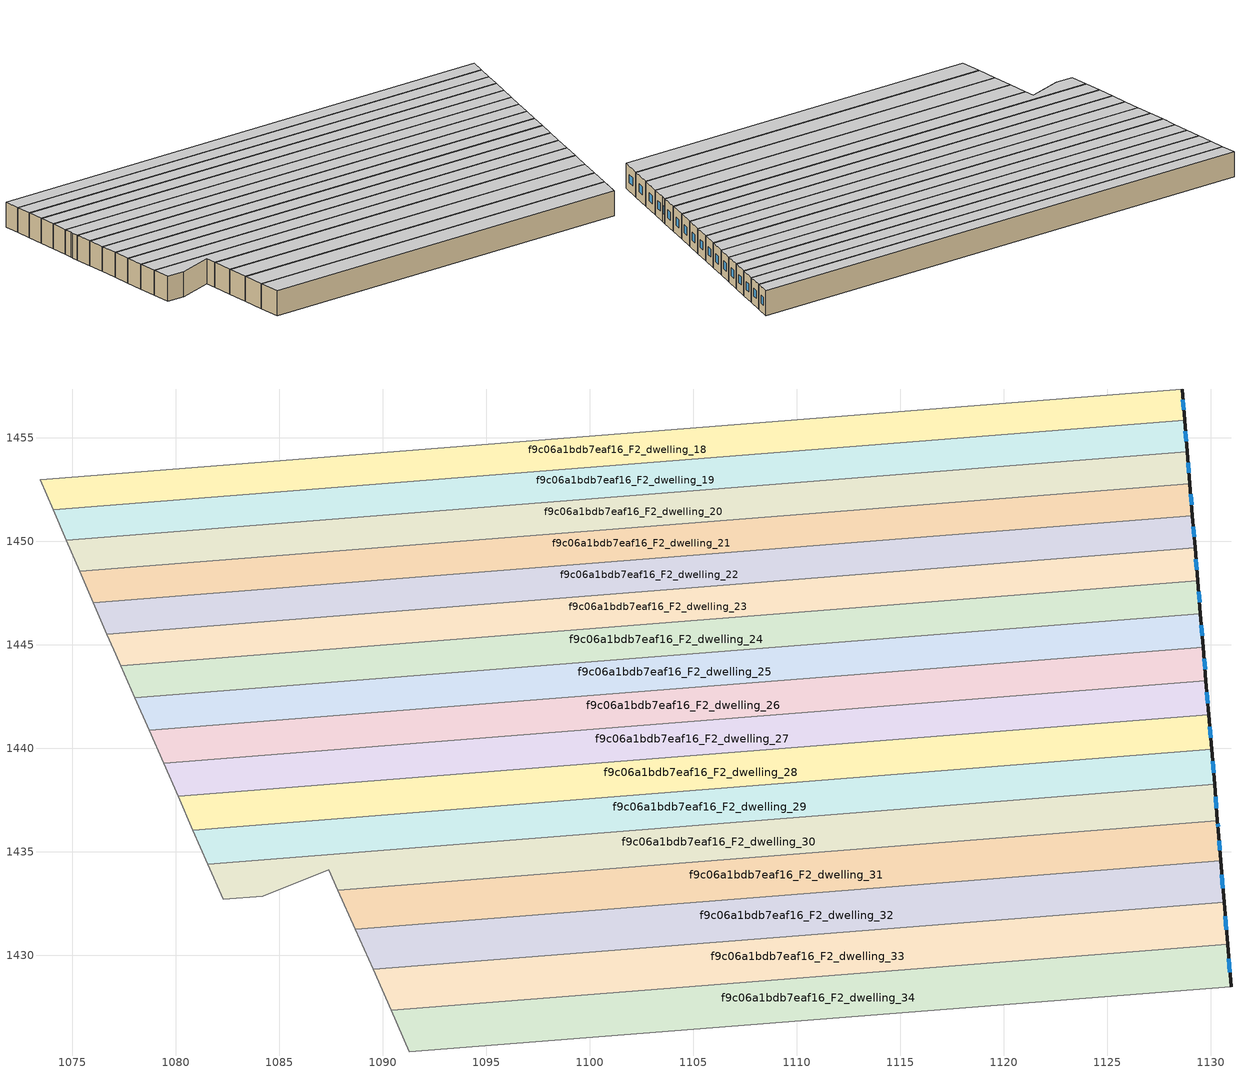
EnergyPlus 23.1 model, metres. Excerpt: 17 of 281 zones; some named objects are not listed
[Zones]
f9c06a1bdb7eaf16_F2_dwelling_18
 floor to f9c06a1bdb7eaf16_F1_dwelling_18 (EU_floor_Construction): 1128.61,1457.33 1128.73,1455.83 1074.08,1451.51 1073.44,1452.97 z6
 wall outside (EU_wall_Construction): 1128.73,1455.83 1128.61,1457.33 z6:9
 wall to f9c06a1bdb7eaf16_F2_dwelling_19 (EU_wall_Construction): 1074.08,1451.51 1128.73,1455.83 z6:9
 wall adiabatic (EU_wall_Construction): 1073.44,1452.97 1074.08,1451.51 z6:9
 wall to f9c06a1bdb7eaf16_F2_dwelling_17 (EU_wall_Construction): 1128.61,1457.33 1073.44,1452.97 z6:9
 window (EU_Window_Construction): 1128.69,1456.34 1128.65,1456.82 z7.02:7.98
 ceiling to f9c06a1bdb7eaf16_F3_dwelling_18 (EU_floor_Construction): 1128.73,1455.83 1128.61,1457.33 1073.44,1452.97 1074.08,1451.51 z9
f9c06a1bdb7eaf16_F2_dwelling_19
 floor to f9c06a1bdb7eaf16_F1_dwelling_19 (EU_floor_Construction): 1128.73,1455.83 1128.86,1454.31 1074.72,1450.03 1074.08,1451.51 z6
 wall outside (EU_wall_Construction): 1128.86,1454.31 1128.73,1455.83 z6:9
 wall to f9c06a1bdb7eaf16_F2_dwelling_20 (EU_wall_Construction): 1074.72,1450.03 1128.86,1454.31 z6:9
 wall adiabatic (EU_wall_Construction): 1074.08,1451.51 1074.72,1450.03 z6:9
 window (EU_Window_Construction): 1128.81,1454.83 1128.77,1455.32 z7.02:7.98
 ceiling to f9c06a1bdb7eaf16_F3_dwelling_19 (EU_floor_Construction): 1128.86,1454.31 1128.73,1455.83 1074.08,1451.51 1074.72,1450.03 z9
f9c06a1bdb7eaf16_F2_dwelling_20
 floor to f9c06a1bdb7eaf16_F1_dwelling_20 (EU_floor_Construction): 1128.86,1454.31 1128.98,1452.78 1075.36,1448.54 1074.72,1450.03 z6
 wall outside (EU_wall_Construction): 1128.98,1452.78 1128.86,1454.31 z6:9
 wall to f9c06a1bdb7eaf16_F2_dwelling_21 (EU_wall_Construction): 1075.36,1448.54 1128.98,1452.78 z6:9
 wall adiabatic (EU_wall_Construction): 1074.72,1450.03 1075.36,1448.54 z6:9
 window (EU_Window_Construction): 1128.94,1453.3 1128.9,1453.79 z7.02:7.98
 ceiling to f9c06a1bdb7eaf16_F3_dwelling_20 (EU_floor_Construction): 1128.98,1452.78 1128.86,1454.31 1074.72,1450.03 1075.36,1448.54 z9
f9c06a1bdb7eaf16_F2_dwelling_21
 floor to f9c06a1bdb7eaf16_F1_dwelling_21 (EU_floor_Construction): 1128.98,1452.78 1129.11,1451.23 1076.02,1447.04 1075.36,1448.54 z6
 wall outside (EU_wall_Construction): 1129.11,1451.23 1128.98,1452.78 z6:9
 wall to f9c06a1bdb7eaf16_F2_dwelling_22 (EU_wall_Construction): 1076.02,1447.04 1129.11,1451.23 z6:9
 wall adiabatic (EU_wall_Construction): 1075.36,1448.54 1076.02,1447.04 z6:9
 window (EU_Window_Construction): 1129.07,1451.76 1129.03,1452.25 z7.02:7.98
 ceiling to f9c06a1bdb7eaf16_F3_dwelling_21 (EU_floor_Construction): 1129.11,1451.23 1128.98,1452.78 1075.36,1448.54 1076.02,1447.04 z9
f9c06a1bdb7eaf16_F2_dwelling_22
 floor to f9c06a1bdb7eaf16_F1_dwelling_22 (EU_floor_Construction): 1129.11,1451.23 1129.24,1449.67 1076.68,1445.51 1076.02,1447.04 z6
 wall outside (EU_wall_Construction): 1129.24,1449.67 1129.11,1451.23 z6:9
 wall to f9c06a1bdb7eaf16_F2_dwelling_23 (EU_wall_Construction): 1076.68,1445.51 1129.24,1449.67 z6:9
 wall adiabatic (EU_wall_Construction): 1076.02,1447.04 1076.68,1445.51 z6:9
 window (EU_Window_Construction): 1129.19,1450.2 1129.15,1450.7 z7.02:7.98
 ceiling to f9c06a1bdb7eaf16_F3_dwelling_22 (EU_floor_Construction): 1129.24,1449.67 1129.11,1451.23 1076.02,1447.04 1076.68,1445.51 z9
f9c06a1bdb7eaf16_F2_dwelling_23
 floor to f9c06a1bdb7eaf16_F1_dwelling_23 (EU_floor_Construction): 1129.24,1449.67 1129.37,1448.09 1077.34,1443.98 1077.1,1444.54 1077.01,1444.75 1076.68,1445.51 z6
 wall outside (EU_wall_Construction): 1129.37,1448.09 1129.24,1449.67 z6:9
 wall to f9c06a1bdb7eaf16_F2_dwelling_24 (EU_wall_Construction): 1077.34,1443.98 1129.37,1448.09 z6:9
 wall adiabatic (EU_wall_Construction): 1076.68,1445.51 1077.01,1444.75 1077.1,1444.54 1077.34,1443.98 z6:9
 window (EU_Window_Construction): 1129.32,1448.63 1129.28,1449.13 z7.02:7.98
 ceiling to f9c06a1bdb7eaf16_F3_dwelling_23 (EU_floor_Construction): 1129.37,1448.09 1129.24,1449.67 1076.68,1445.51 1077.01,1444.75 1077.1,1444.54 1077.34,1443.98 z9
f9c06a1bdb7eaf16_F2_dwelling_24
 floor to f9c06a1bdb7eaf16_F1_dwelling_24 (EU_floor_Construction): 1129.37,1448.09 1129.5,1446.5 1078.03,1442.42 1077.34,1443.98 z6
 wall outside (EU_wall_Construction): 1129.5,1446.5 1129.37,1448.09 z6:9
 wall to f9c06a1bdb7eaf16_F2_dwelling_25 (EU_wall_Construction): 1078.03,1442.42 1129.5,1446.5 z6:9
 wall adiabatic (EU_wall_Construction): 1077.34,1443.98 1078.03,1442.42 z6:9
 window (EU_Window_Construction): 1129.45,1447.04 1129.41,1447.55 z7.02:7.98
 ceiling to f9c06a1bdb7eaf16_F3_dwelling_24 (EU_floor_Construction): 1129.5,1446.5 1129.37,1448.09 1077.34,1443.98 1078.03,1442.42 z9
f9c06a1bdb7eaf16_F2_dwelling_25
 floor to f9c06a1bdb7eaf16_F1_dwelling_25 (EU_floor_Construction): 1129.5,1446.5 1129.63,1444.88 1078.71,1440.86 1078.03,1442.42 z6
 wall outside (EU_wall_Construction): 1129.63,1444.88 1129.5,1446.5 z6:9
 wall to f9c06a1bdb7eaf16_F2_dwelling_26 (EU_wall_Construction): 1078.71,1440.86 1129.63,1444.88 z6:9
 wall adiabatic (EU_wall_Construction): 1078.03,1442.42 1078.71,1440.86 z6:9
 window (EU_Window_Construction): 1129.59,1445.43 1129.54,1445.95 z7.02:7.98
 ceiling to f9c06a1bdb7eaf16_F3_dwelling_25 (EU_floor_Construction): 1129.63,1444.88 1129.5,1446.5 1078.03,1442.42 1078.71,1440.86 z9
f9c06a1bdb7eaf16_F2_dwelling_26
 floor to f9c06a1bdb7eaf16_F1_dwelling_26 (EU_floor_Construction): 1129.63,1444.88 1129.77,1443.25 1079.41,1439.27 1078.71,1440.86 z6
 wall outside (EU_wall_Construction): 1129.77,1443.25 1129.63,1444.88 z6:9
 wall to f9c06a1bdb7eaf16_F2_dwelling_27 (EU_wall_Construction): 1079.41,1439.27 1129.77,1443.25 z6:9
 wall adiabatic (EU_wall_Construction): 1078.71,1440.86 1079.41,1439.27 z6:9
 window (EU_Window_Construction): 1129.72,1443.81 1129.68,1444.33 z7.02:7.98
 ceiling to f9c06a1bdb7eaf16_F3_dwelling_26 (EU_floor_Construction): 1129.77,1443.25 1129.63,1444.88 1078.71,1440.86 1079.41,1439.27 z9
f9c06a1bdb7eaf16_F2_dwelling_27
 floor to f9c06a1bdb7eaf16_F1_dwelling_27 (EU_floor_Construction): 1129.77,1443.25 1129.9,1441.6 1080.11,1437.67 1079.41,1439.27 z6
 wall outside (EU_wall_Construction): 1129.9,1441.6 1129.77,1443.25 z6:9
 wall to f9c06a1bdb7eaf16_F2_dwelling_28 (EU_wall_Construction): 1080.11,1437.67 1129.9,1441.6 z6:9
 wall adiabatic (EU_wall_Construction): 1079.41,1439.27 1080.11,1437.67 z6:9
 window (EU_Window_Construction): 1129.85,1442.17 1129.81,1442.69 z7.02:7.98
 ceiling to f9c06a1bdb7eaf16_F3_dwelling_27 (EU_floor_Construction): 1129.9,1441.6 1129.77,1443.25 1079.41,1439.27 1080.11,1437.67 z9
f9c06a1bdb7eaf16_F2_dwelling_28
 floor to f9c06a1bdb7eaf16_F1_dwelling_28 (EU_floor_Construction): 1129.9,1441.6 1130.04,1439.94 1080.83,1436.04 1080.11,1437.67 z6
 wall outside (EU_wall_Construction): 1130.04,1439.94 1129.9,1441.6 z6:9
 wall to f9c06a1bdb7eaf16_F2_dwelling_29 (EU_wall_Construction): 1080.83,1436.04 1130.04,1439.94 z6:9
 wall adiabatic (EU_wall_Construction): 1080.11,1437.67 1080.83,1436.04 z6:9
 window (EU_Window_Construction): 1129.99,1440.5 1129.95,1441.04 z7.02:7.98
 ceiling to f9c06a1bdb7eaf16_F3_dwelling_28 (EU_floor_Construction): 1130.04,1439.94 1129.9,1441.6 1080.11,1437.67 1080.83,1436.04 z9
f9c06a1bdb7eaf16_F2_dwelling_29
 floor to f9c06a1bdb7eaf16_F1_dwelling_29 (EU_floor_Construction): 1130.04,1439.94 1130.18,1438.25 1081.55,1434.4 1080.83,1436.04 z6
 wall outside (EU_wall_Construction): 1130.18,1438.25 1130.04,1439.94 z6:9
 wall to f9c06a1bdb7eaf16_F2_dwelling_30 (EU_wall_Construction): 1081.55,1434.4 1130.18,1438.25 z6:9
 wall adiabatic (EU_wall_Construction): 1080.83,1436.04 1081.55,1434.4 z6:9
 window (EU_Window_Construction): 1130.13,1438.82 1130.09,1439.36 z7.02:7.98
 ceiling to f9c06a1bdb7eaf16_F3_dwelling_29 (EU_floor_Construction): 1130.18,1438.25 1130.04,1439.94 1080.83,1436.04 1081.55,1434.4 z9
f9c06a1bdb7eaf16_F2_dwelling_30
 floor to f9c06a1bdb7eaf16_F1_dwelling_30 (EU_floor_Construction): 1130.18,1438.25 1130.32,1436.5 1087.83,1433.14 1087.4,1434.13 1084.2,1432.86 1082.29,1432.7 1081.55,1434.4 z6
 wall outside (EU_wall_Construction): 1130.32,1436.5 1130.18,1438.25 z6:9
 wall adiabatic (EU_wall_Construction): 1081.55,1434.4 1082.29,1432.7 1084.2,1432.86 1087.4,1434.13 1087.83,1433.14 z6:9
 wall to f9c06a1bdb7eaf16_F2_dwelling_31 (EU_wall_Construction): 1087.83,1433.14 1130.32,1436.5 z6:9
 window (EU_Window_Construction): 1130.27,1437.1 1130.23,1437.65 z7.02:7.98
 ceiling to f9c06a1bdb7eaf16_F3_dwelling_30 (EU_floor_Construction): 1130.32,1436.5 1130.18,1438.25 1081.55,1434.4 1082.29,1432.7 1084.2,1432.86 1087.4,1434.13 1087.83,1433.14 z9
f9c06a1bdb7eaf16_F2_dwelling_31
 floor to f9c06a1bdb7eaf16_F1_dwelling_31 (EU_floor_Construction): 1130.32,1436.5 1130.36,1436.03 1130.48,1434.55 1088.67,1431.25 1087.83,1433.14 z6
 wall outside (EU_wall_Construction): 1130.48,1434.55 1130.36,1436.03 1130.32,1436.5 z6:9
 wall to f9c06a1bdb7eaf16_F2_dwelling_32 (EU_wall_Construction): 1088.67,1431.25 1130.48,1434.55 z6:9
 wall adiabatic (EU_wall_Construction): 1087.83,1433.14 1088.67,1431.25 z6:9
 window (EU_Window_Construction): 1130.44,1435.06 1130.4,1435.53 / 1130.35,1436.19 1130.33,1436.34 z7.02:7.98
 ceiling to f9c06a1bdb7eaf16_F3_dwelling_31 (EU_floor_Construction): 1130.48,1434.55 1130.36,1436.03 1130.32,1436.5 1087.83,1433.14 1088.67,1431.25 z9
f9c06a1bdb7eaf16_F2_dwelling_32
 floor to f9c06a1bdb7eaf16_F1_dwelling_32 (EU_floor_Construction): 1130.48,1434.55 1130.64,1432.56 1089.53,1429.31 1088.67,1431.25 z6
 wall outside (EU_wall_Construction): 1130.64,1432.56 1130.48,1434.55 z6:9
 wall to f9c06a1bdb7eaf16_F2_dwelling_33 (EU_wall_Construction): 1089.53,1429.31 1130.64,1432.56 z6:9
 wall adiabatic (EU_wall_Construction): 1088.67,1431.25 1089.53,1429.31 z6:9
 window (EU_Window_Construction): 1130.59,1433.24 1130.53,1433.88 z7.02:7.98
 ceiling to f9c06a1bdb7eaf16_F3_dwelling_32 (EU_floor_Construction): 1130.64,1432.56 1130.48,1434.55 1088.67,1431.25 1089.53,1429.31 z9
f9c06a1bdb7eaf16_F2_dwelling_33
 floor to f9c06a1bdb7eaf16_F1_dwelling_33 (EU_floor_Construction): 1130.64,1432.56 1130.81,1430.54 1090.4,1427.34 1089.53,1429.31 z6
 wall outside (EU_wall_Construction): 1130.81,1430.54 1130.64,1432.56 z6:9
 wall to f9c06a1bdb7eaf16_F2_dwelling_34 (EU_wall_Construction): 1090.4,1427.34 1130.81,1430.54 z6:9
 wall adiabatic (EU_wall_Construction): 1089.53,1429.31 1090.4,1427.34 z6:9
 window (EU_Window_Construction): 1130.75,1431.23 1130.7,1431.87 z7.02:7.98
 ceiling to f9c06a1bdb7eaf16_F3_dwelling_33 (EU_floor_Construction): 1130.81,1430.54 1130.64,1432.56 1089.53,1429.31 1090.4,1427.34 z9
f9c06a1bdb7eaf16_F2_dwelling_34
 floor to f9c06a1bdb7eaf16_F1_dwelling_34 (EU_floor_Construction): 1130.81,1430.54 1130.97,1428.47 1091.29,1425.34 1090.4,1427.34 z6
 wall outside (EU_wall_Construction): 1130.97,1428.47 1130.81,1430.54 z6:9
 wall to f9c06a1bdb7eaf16_F2_dwelling_35 (EU_wall_Construction): 1091.29,1425.34 1130.97,1428.47 z6:9
 wall adiabatic (EU_wall_Construction): 1090.4,1427.34 1091.29,1425.34 z6:9
 window (EU_Window_Construction): 1130.92,1429.18 1130.86,1429.84 z7.02:7.98
 ceiling to f9c06a1bdb7eaf16_F3_dwelling_34 (EU_floor_Construction): 1130.97,1428.47 1130.81,1430.54 1090.4,1427.34 1091.29,1425.34 z9
[Building]
EU S2 Campaign: North Axis=0; Terrain=City; Solar Distribution=FullExterior
[Site:Location]
Vienna: Latitude=48; Longitude=16.5; Time Zone=1; Elevation=183
[SizingPeriod:WeatherFileDays]
AnnualSizingPeriod: Begin Month=1; Begin Day of Month=1; End Month=12; End Day of Month=31; Day of Week for Start Day=Monday; Use Weather File Daylight Saving Period=No; Use Weather File Rain and Snow Indicators=No
[MATERIAL]
EU_InternalMass_Material: Roughness=MediumRough; Thickness=0.1; Conductivity=1; Density=1800; Specific Heat=900; Thermal Absorptance=0.9; Solar Absorptance=0.7; Visible Absorptance=0.7
[MATERIAL:NOMASS] Roughness=MediumRough; Thermal Absorptance=0.9; Solar Absorptance=0.7; Visible Absorptance=0.7
Name | Thermal Resistance
EU_wall_NoMass | 0.942466
EU_floor_NoMass | 0.66527
[WINDOWMATERIAL:SIMPLEGLAZINGSYSTEM]
EU_Window_SimpleGlazing: UFactor=2.03367; Solar Heat Gain Coefficient=0.65; Visible Transmittance=0.65
[CONSTRUCTION]
EU_wall_Construction: EU_wall_NoMass
EU_floor_Construction: EU_floor_NoMass
EU_Window_Construction: EU_Window_SimpleGlazing
EU_InternalMass_Construction: EU_InternalMass_Material
[ZONE] Type=1; Multiplier=1; Ceiling Height=autocalculate; Floor Area=autocalculate; Part of Total Floor Area=Yes
Name | Volume
f9c06a1bdb7eaf16_F2_dwelling_18 | 249.301
f9c06a1bdb7eaf16_F2_dwelling_19 | 249.386
f9c06a1bdb7eaf16_F2_dwelling_20 | 249.234
f9c06a1bdb7eaf16_F2_dwelling_21 | 249.272
f9c06a1bdb7eaf16_F2_dwelling_22 | 249.322
f9c06a1bdb7eaf16_F2_dwelling_23 | 249.299
f9c06a1bdb7eaf16_F2_dwelling_24 | 249.42
f9c06a1bdb7eaf16_F2_dwelling_25 | 249.261
f9c06a1bdb7eaf16_F2_dwelling_26 | 249.248
f9c06a1bdb7eaf16_F2_dwelling_27; f9c06a1bdb7eaf16_F2_dwelling_33 | 249.305
f9c06a1bdb7eaf16_F2_dwelling_28 | 249.263
f9c06a1bdb7eaf16_F2_dwelling_29 | 249.415
f9c06a1bdb7eaf16_F2_dwelling_30 | 249.188
f9c06a1bdb7eaf16_F2_dwelling_31 | 247.744
f9c06a1bdb7eaf16_F2_dwelling_32 | 249.347
f9c06a1bdb7eaf16_F2_dwelling_34 | 249.296
[INTERNALMASS] Construction=EU_InternalMass_Construction
Name | Zone or ZoneList | Surface Area
f9c06a1bdb7eaf16_F2_dwelling_18_EU_InternalMass | f9c06a1bdb7eaf16_F2_dwelling_18 | 83.1003
f9c06a1bdb7eaf16_F2_dwelling_19_EU_InternalMass | f9c06a1bdb7eaf16_F2_dwelling_19 | 83.1285
f9c06a1bdb7eaf16_F2_dwelling_20_EU_InternalMass | f9c06a1bdb7eaf16_F2_dwelling_20 | 83.0783
f9c06a1bdb7eaf16_F2_dwelling_21_EU_InternalMass | f9c06a1bdb7eaf16_F2_dwelling_21 | 83.0907
f9c06a1bdb7eaf16_F2_dwelling_22_EU_InternalMass | f9c06a1bdb7eaf16_F2_dwelling_22 | 83.1069
f9c06a1bdb7eaf16_F2_dwelling_23_EU_InternalMass | f9c06a1bdb7eaf16_F2_dwelling_23 | 83.0997
f9c06a1bdb7eaf16_F2_dwelling_24_EU_InternalMass | f9c06a1bdb7eaf16_F2_dwelling_24 | 83.14
f9c06a1bdb7eaf16_F2_dwelling_25_EU_InternalMass | f9c06a1bdb7eaf16_F2_dwelling_25 | 83.0868
f9c06a1bdb7eaf16_F2_dwelling_26_EU_InternalMass | f9c06a1bdb7eaf16_F2_dwelling_26 | 83.0827
f9c06a1bdb7eaf16_F2_dwelling_27_EU_InternalMass | f9c06a1bdb7eaf16_F2_dwelling_27 | 83.1018
f9c06a1bdb7eaf16_F2_dwelling_28_EU_InternalMass | f9c06a1bdb7eaf16_F2_dwelling_28 | 83.0877
f9c06a1bdb7eaf16_F2_dwelling_29_EU_InternalMass | f9c06a1bdb7eaf16_F2_dwelling_29 | 83.138
f9c06a1bdb7eaf16_F2_dwelling_30_EU_InternalMass | f9c06a1bdb7eaf16_F2_dwelling_30 | 83.0623
f9c06a1bdb7eaf16_F2_dwelling_31_EU_InternalMass | f9c06a1bdb7eaf16_F2_dwelling_31 | 82.5815
f9c06a1bdb7eaf16_F2_dwelling_32_EU_InternalMass | f9c06a1bdb7eaf16_F2_dwelling_32 | 83.1156
f9c06a1bdb7eaf16_F2_dwelling_33_EU_InternalMass | f9c06a1bdb7eaf16_F2_dwelling_33 | 83.102
f9c06a1bdb7eaf16_F2_dwelling_34_EU_InternalMass | f9c06a1bdb7eaf16_F2_dwelling_34 | 83.0988
[OTHEREQUIPMENT] Fuel Type=Electricity; Design Level Calculation Method=Watts/Area; Power per Zone Floor Area=1; Fraction Latent=0; Fraction Radiant=0; Fraction Lost=0; Carbon Dioxide Generation Rate=0; EndUse Subcategory=EU_Step8_InternalGains
Name | Zone or ZoneList or Space or SpaceList | Schedule
EU_Step8_InternalGain_f9c06a1bdb7eaf16_F2_dwelling_18_f000 | f9c06a1bdb7eaf16_F2_dwelling_18 | EU_Step8_GainSchedule_f9c06a1bdb7eaf16_F2_dwelling_18_f000
EU_Step8_InternalGain_f9c06a1bdb7eaf16_F2_dwelling_19_f000 | f9c06a1bdb7eaf16_F2_dwelling_19 | EU_Step8_GainSchedule_f9c06a1bdb7eaf16_F2_dwelling_19_f000
EU_Step8_InternalGain_f9c06a1bdb7eaf16_F2_dwelling_20_f000 | f9c06a1bdb7eaf16_F2_dwelling_20 | EU_Step8_GainSchedule_f9c06a1bdb7eaf16_F2_dwelling_20_f000
EU_Step8_InternalGain_f9c06a1bdb7eaf16_F2_dwelling_21_f000 | f9c06a1bdb7eaf16_F2_dwelling_21 | EU_Step8_GainSchedule_f9c06a1bdb7eaf16_F2_dwelling_21_f000
EU_Step8_InternalGain_f9c06a1bdb7eaf16_F2_dwelling_22_f000 | f9c06a1bdb7eaf16_F2_dwelling_22 | EU_Step8_GainSchedule_f9c06a1bdb7eaf16_F2_dwelling_22_f000
EU_Step8_InternalGain_f9c06a1bdb7eaf16_F2_dwelling_23_f000 | f9c06a1bdb7eaf16_F2_dwelling_23 | EU_Step8_GainSchedule_f9c06a1bdb7eaf16_F2_dwelling_23_f000
EU_Step8_InternalGain_f9c06a1bdb7eaf16_F2_dwelling_24_f000 | f9c06a1bdb7eaf16_F2_dwelling_24 | EU_Step8_GainSchedule_f9c06a1bdb7eaf16_F2_dwelling_24_f000
EU_Step8_InternalGain_f9c06a1bdb7eaf16_F2_dwelling_25_f000 | f9c06a1bdb7eaf16_F2_dwelling_25 | EU_Step8_GainSchedule_f9c06a1bdb7eaf16_F2_dwelling_25_f000
EU_Step8_InternalGain_f9c06a1bdb7eaf16_F2_dwelling_26_f000 | f9c06a1bdb7eaf16_F2_dwelling_26 | EU_Step8_GainSchedule_f9c06a1bdb7eaf16_F2_dwelling_26_f000
EU_Step8_InternalGain_f9c06a1bdb7eaf16_F2_dwelling_27_f000 | f9c06a1bdb7eaf16_F2_dwelling_27 | EU_Step8_GainSchedule_f9c06a1bdb7eaf16_F2_dwelling_27_f000
EU_Step8_InternalGain_f9c06a1bdb7eaf16_F2_dwelling_28_f000 | f9c06a1bdb7eaf16_F2_dwelling_28 | EU_Step8_GainSchedule_f9c06a1bdb7eaf16_F2_dwelling_28_f000
EU_Step8_InternalGain_f9c06a1bdb7eaf16_F2_dwelling_29_f000 | f9c06a1bdb7eaf16_F2_dwelling_29 | EU_Step8_GainSchedule_f9c06a1bdb7eaf16_F2_dwelling_29_f000
EU_Step8_InternalGain_f9c06a1bdb7eaf16_F2_dwelling_30_f000 | f9c06a1bdb7eaf16_F2_dwelling_30 | EU_Step8_GainSchedule_f9c06a1bdb7eaf16_F2_dwelling_30_f000
EU_Step8_InternalGain_f9c06a1bdb7eaf16_F2_dwelling_31_f000 | f9c06a1bdb7eaf16_F2_dwelling_31 | EU_Step8_GainSchedule_f9c06a1bdb7eaf16_F2_dwelling_31_f000
EU_Step8_InternalGain_f9c06a1bdb7eaf16_F2_dwelling_32_f000 | f9c06a1bdb7eaf16_F2_dwelling_32 | EU_Step8_GainSchedule_f9c06a1bdb7eaf16_F2_dwelling_32_f000
EU_Step8_InternalGain_f9c06a1bdb7eaf16_F2_dwelling_33_f000 | f9c06a1bdb7eaf16_F2_dwelling_33 | EU_Step8_GainSchedule_f9c06a1bdb7eaf16_F2_dwelling_33_f000
EU_Step8_InternalGain_f9c06a1bdb7eaf16_F2_dwelling_34_f000 | f9c06a1bdb7eaf16_F2_dwelling_34 | EU_Step8_GainSchedule_f9c06a1bdb7eaf16_F2_dwelling_34_f000
[ZONEVENTILATION:DESIGNFLOWRATE] Schedule=EU_AlwaysOn; Design Flow Rate Calculation Method=AirChanges/Hour; Air Changes per Hour=0.530523; Ventilation Type=Natural; Fan Pressure Rise=0; Fan Total Efficiency=1; Constant Term Coefficient=1; Temperature Term Coefficient=0; Velocity Term Coefficient=0; Velocity Squared Term Coefficient=0; Minimum Indoor Temperature=-100; Maximum Indoor Temperature=100; Delta Temperature=-100; Minimum Outdoor Temperature=-100; Maximum Outdoor Temperature=100; Maximum Wind Speed=40
Name | Zone or ZoneList or Space or SpaceList
EU_ConstantAir_f9c06a1bdb7eaf16_F2_dwelling_18 | f9c06a1bdb7eaf16_F2_dwelling_18
EU_ConstantAir_f9c06a1bdb7eaf16_F2_dwelling_19 | f9c06a1bdb7eaf16_F2_dwelling_19
EU_ConstantAir_f9c06a1bdb7eaf16_F2_dwelling_20 | f9c06a1bdb7eaf16_F2_dwelling_20
EU_ConstantAir_f9c06a1bdb7eaf16_F2_dwelling_21 | f9c06a1bdb7eaf16_F2_dwelling_21
EU_ConstantAir_f9c06a1bdb7eaf16_F2_dwelling_22 | f9c06a1bdb7eaf16_F2_dwelling_22
EU_ConstantAir_f9c06a1bdb7eaf16_F2_dwelling_23 | f9c06a1bdb7eaf16_F2_dwelling_23
EU_ConstantAir_f9c06a1bdb7eaf16_F2_dwelling_24 | f9c06a1bdb7eaf16_F2_dwelling_24
EU_ConstantAir_f9c06a1bdb7eaf16_F2_dwelling_25 | f9c06a1bdb7eaf16_F2_dwelling_25
EU_ConstantAir_f9c06a1bdb7eaf16_F2_dwelling_26 | f9c06a1bdb7eaf16_F2_dwelling_26
EU_ConstantAir_f9c06a1bdb7eaf16_F2_dwelling_27 | f9c06a1bdb7eaf16_F2_dwelling_27
EU_ConstantAir_f9c06a1bdb7eaf16_F2_dwelling_28 | f9c06a1bdb7eaf16_F2_dwelling_28
EU_ConstantAir_f9c06a1bdb7eaf16_F2_dwelling_29 | f9c06a1bdb7eaf16_F2_dwelling_29
EU_ConstantAir_f9c06a1bdb7eaf16_F2_dwelling_30 | f9c06a1bdb7eaf16_F2_dwelling_30
EU_ConstantAir_f9c06a1bdb7eaf16_F2_dwelling_31 | f9c06a1bdb7eaf16_F2_dwelling_31
EU_ConstantAir_f9c06a1bdb7eaf16_F2_dwelling_32 | f9c06a1bdb7eaf16_F2_dwelling_32
EU_ConstantAir_f9c06a1bdb7eaf16_F2_dwelling_33 | f9c06a1bdb7eaf16_F2_dwelling_33
EU_ConstantAir_f9c06a1bdb7eaf16_F2_dwelling_34 | f9c06a1bdb7eaf16_F2_dwelling_34
[HVACTEMPLATE:ZONE:IDEALLOADSAIRSYSTEM] System Availability Schedule=EU_AlwaysOn; Maximum Heating Supply Air Temperature=50; Minimum Cooling Supply Air Temperature=13; Maximum Heating Supply Air Humidity Ratio=0.0156; Minimum Cooling Supply Air Humidity Ratio=0.0077; Heating Limit=NoLimit; Cooling Limit=NoLimit; Heating Availability Schedule=EU_AlwaysOn; Cooling Availability Schedule=EU_CoolingOff; Dehumidification Control Type=ConstantSensibleHeatRatio; Cooling Sensible Heat Ratio=0.7; Dehumidification Setpoint=60; Humidification Control Type=None; Humidification Setpoint=30; Outdoor Air Method=None; Outdoor Air Flow Rate per Person=0.00944; Outdoor Air Flow Rate per Zone Floor Area=0; Outdoor Air Flow Rate per Zone=0; Demand Controlled Ventilation Type=None; Outdoor Air Economizer Type=NoEconomizer; Heat Recovery Type=None; Sensible Heat Recovery Effectiveness=0.7; Latent Heat Recovery Effectiveness=0.65
Name | Template Thermostat
f9c06a1bdb7eaf16_F2_dwelling_18 | EU_HeatOnly_f9c06a1bdb7eaf16_F2_dwelling_18
f9c06a1bdb7eaf16_F2_dwelling_19 | EU_HeatOnly_f9c06a1bdb7eaf16_F2_dwelling_19
f9c06a1bdb7eaf16_F2_dwelling_20 | EU_HeatOnly_f9c06a1bdb7eaf16_F2_dwelling_20
f9c06a1bdb7eaf16_F2_dwelling_21 | EU_HeatOnly_f9c06a1bdb7eaf16_F2_dwelling_21
f9c06a1bdb7eaf16_F2_dwelling_22 | EU_HeatOnly_f9c06a1bdb7eaf16_F2_dwelling_22
f9c06a1bdb7eaf16_F2_dwelling_23 | EU_HeatOnly_f9c06a1bdb7eaf16_F2_dwelling_23
f9c06a1bdb7eaf16_F2_dwelling_24 | EU_HeatOnly_f9c06a1bdb7eaf16_F2_dwelling_24
f9c06a1bdb7eaf16_F2_dwelling_25 | EU_HeatOnly_f9c06a1bdb7eaf16_F2_dwelling_25
f9c06a1bdb7eaf16_F2_dwelling_26 | EU_HeatOnly_f9c06a1bdb7eaf16_F2_dwelling_26
f9c06a1bdb7eaf16_F2_dwelling_27 | EU_HeatOnly_f9c06a1bdb7eaf16_F2_dwelling_27
f9c06a1bdb7eaf16_F2_dwelling_28 | EU_HeatOnly_f9c06a1bdb7eaf16_F2_dwelling_28
f9c06a1bdb7eaf16_F2_dwelling_29 | EU_HeatOnly_f9c06a1bdb7eaf16_F2_dwelling_29
f9c06a1bdb7eaf16_F2_dwelling_30 | EU_HeatOnly_f9c06a1bdb7eaf16_F2_dwelling_30
f9c06a1bdb7eaf16_F2_dwelling_31 | EU_HeatOnly_f9c06a1bdb7eaf16_F2_dwelling_31
f9c06a1bdb7eaf16_F2_dwelling_32 | EU_HeatOnly_f9c06a1bdb7eaf16_F2_dwelling_32
f9c06a1bdb7eaf16_F2_dwelling_33 | EU_HeatOnly_f9c06a1bdb7eaf16_F2_dwelling_33
f9c06a1bdb7eaf16_F2_dwelling_34 | EU_HeatOnly_f9c06a1bdb7eaf16_F2_dwelling_34
[SIZING:ZONE] Zone Cooling Design Supply Air Temperature Input Method=SupplyAirTemperature; Zone Cooling Design Supply Air Temperature=13; Zone Heating Design Supply Air Temperature Input Method=SupplyAirTemperature; Zone Heating Design Supply Air Temperature=50; Zone Cooling Design Supply Air Humidity Ratio=0.008; Zone Heating Design Supply Air Humidity Ratio=0.008; Cooling Design Air Flow Method=DesignDay; Cooling Design Air Flow Rate=0; Cooling Minimum Air Flow per Zone Floor Area=0.000762; Cooling Minimum Air Flow=0; Cooling Minimum Air Flow Fraction=0.2; Heating Design Air Flow Method=DesignDay; Heating Design Air Flow Rate=0; Heating Maximum Air Flow per Zone Floor Area=0.002032; Heating Maximum Air Flow=0.141576; Heating Maximum Air Flow Fraction=0.3; Account for Dedicated Outdoor Air System=No; Dedicated Outdoor Air System Control Strategy=NeutralSupplyAir; Dedicated Outdoor Air Low Setpoint Temperature for Design=autosize; Dedicated Outdoor Air High Setpoint Temperature for Design=autosize; Zone Load Sizing Method=Sensible Load Only No Latent Load; Zone Latent Cooling Design Supply Air Humidity Ratio Input Method=HumidityRatioDifference; Zone Cooling Design Supply Air Humidity Ratio Difference=0.005; Zone Latent Heating Design Supply Air Humidity Ratio Input Method=HumidityRatioDifference; Zone Humidification Design Supply Air Humidity Ratio Difference=0.005
f9c06a1bdb7eaf16_F2_dwelling_18; f9c06a1bdb7eaf16_F2_dwelling_19; f9c06a1bdb7eaf16_F2_dwelling_20; f9c06a1bdb7eaf16_F2_dwelling_21; f9c06a1bdb7eaf16_F2_dwelling_22; f9c06a1bdb7eaf16_F2_dwelling_23; f9c06a1bdb7eaf16_F2_dwelling_24; f9c06a1bdb7eaf16_F2_dwelling_25; f9c06a1bdb7eaf16_F2_dwelling_26; f9c06a1bdb7eaf16_F2_dwelling_27; f9c06a1bdb7eaf16_F2_dwelling_28; f9c06a1bdb7eaf16_F2_dwelling_29; f9c06a1bdb7eaf16_F2_dwelling_30; f9c06a1bdb7eaf16_F2_dwelling_31; f9c06a1bdb7eaf16_F2_dwelling_32; f9c06a1bdb7eaf16_F2_dwelling_33; f9c06a1bdb7eaf16_F2_dwelling_34
[SCHEDULE:CONSTANT]
Name | Hourly Value
EU_AlwaysOn | 1
EU_CoolingOff | 0
[SCHEDULE:FILE] Column Number=1; Rows to Skip at Top=0; Number of Hours of Data=8760; Column Separator=Comma; Interpolate to Timestep=No; Minutes per Item=60; Adjust Schedule for Daylight Savings=Yes
Name | File
EU_Step8_GainSchedule_f9c06a1bdb7eaf16_F2_dwelling_18_f000 | ../../schedules/f9c06a1bdb7eaf16/f9c06a1bdb7eaf16_F2_dwelling_18_f000_gain.csv
EU_Step8_GainSchedule_f9c06a1bdb7eaf16_F2_dwelling_19_f000 | ../../schedules/f9c06a1bdb7eaf16/f9c06a1bdb7eaf16_F2_dwelling_19_f000_gain.csv
EU_Step8_GainSchedule_f9c06a1bdb7eaf16_F2_dwelling_20_f000 | ../../schedules/f9c06a1bdb7eaf16/f9c06a1bdb7eaf16_F2_dwelling_20_f000_gain.csv
EU_Step8_GainSchedule_f9c06a1bdb7eaf16_F2_dwelling_21_f000 | ../../schedules/f9c06a1bdb7eaf16/f9c06a1bdb7eaf16_F2_dwelling_21_f000_gain.csv
EU_Step8_GainSchedule_f9c06a1bdb7eaf16_F2_dwelling_22_f000 | ../../schedules/f9c06a1bdb7eaf16/f9c06a1bdb7eaf16_F2_dwelling_22_f000_gain.csv
EU_Step8_GainSchedule_f9c06a1bdb7eaf16_F2_dwelling_23_f000 | ../../schedules/f9c06a1bdb7eaf16/f9c06a1bdb7eaf16_F2_dwelling_23_f000_gain.csv
EU_Step8_GainSchedule_f9c06a1bdb7eaf16_F2_dwelling_24_f000 | ../../schedules/f9c06a1bdb7eaf16/f9c06a1bdb7eaf16_F2_dwelling_24_f000_gain.csv
EU_Step8_GainSchedule_f9c06a1bdb7eaf16_F2_dwelling_25_f000 | ../../schedules/f9c06a1bdb7eaf16/f9c06a1bdb7eaf16_F2_dwelling_25_f000_gain.csv
EU_Step8_GainSchedule_f9c06a1bdb7eaf16_F2_dwelling_26_f000 | ../../schedules/f9c06a1bdb7eaf16/f9c06a1bdb7eaf16_F2_dwelling_26_f000_gain.csv
EU_Step8_GainSchedule_f9c06a1bdb7eaf16_F2_dwelling_27_f000 | ../../schedules/f9c06a1bdb7eaf16/f9c06a1bdb7eaf16_F2_dwelling_27_f000_gain.csv
EU_Step8_GainSchedule_f9c06a1bdb7eaf16_F2_dwelling_28_f000 | ../../schedules/f9c06a1bdb7eaf16/f9c06a1bdb7eaf16_F2_dwelling_28_f000_gain.csv
EU_Step8_GainSchedule_f9c06a1bdb7eaf16_F2_dwelling_29_f000 | ../../schedules/f9c06a1bdb7eaf16/f9c06a1bdb7eaf16_F2_dwelling_29_f000_gain.csv
EU_Step8_GainSchedule_f9c06a1bdb7eaf16_F2_dwelling_30_f000 | ../../schedules/f9c06a1bdb7eaf16/f9c06a1bdb7eaf16_F2_dwelling_30_f000_gain.csv
EU_Step8_GainSchedule_f9c06a1bdb7eaf16_F2_dwelling_31_f000 | ../../schedules/f9c06a1bdb7eaf16/f9c06a1bdb7eaf16_F2_dwelling_31_f000_gain.csv
EU_Step8_GainSchedule_f9c06a1bdb7eaf16_F2_dwelling_32_f000 | ../../schedules/f9c06a1bdb7eaf16/f9c06a1bdb7eaf16_F2_dwelling_32_f000_gain.csv
EU_Step8_GainSchedule_f9c06a1bdb7eaf16_F2_dwelling_33_f000 | ../../schedules/f9c06a1bdb7eaf16/f9c06a1bdb7eaf16_F2_dwelling_33_f000_gain.csv
EU_Step8_GainSchedule_f9c06a1bdb7eaf16_F2_dwelling_34_f000 | ../../schedules/f9c06a1bdb7eaf16/f9c06a1bdb7eaf16_F2_dwelling_34_f000_gain.csv
